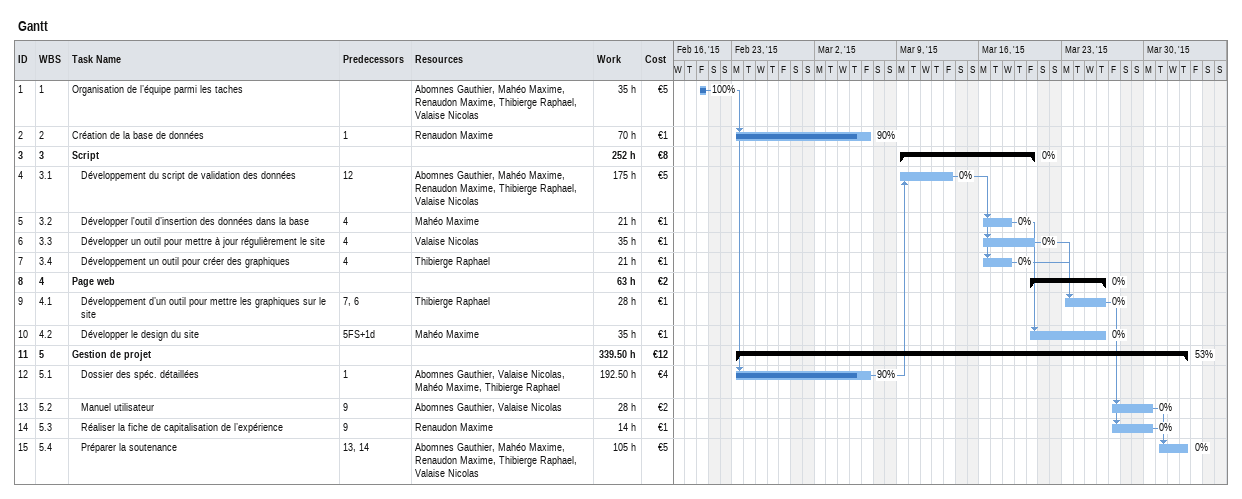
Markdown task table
Gantt

| ID | WBS | Task | Start | Finish | Predecessors | Resources | % complete | Work (h) | Cost (€) |
|---|---|---|---|---|---|---|---|---|---|
| 1 | 1 | Organisation de l’équipe parmi les taches | 2015-02-20 | 2015-02-20 |  | Abomnes Gauthier, Mahéo Maxime, Renaudon Maxime, Thibierge Raphael, Valaise Nicolas | 100 | 35 | 5 |
| 2 | 2 | Création de la base de données | 2015-02-23 | 2015-03-06 | 1 | Renaudon Maxime | 90 | 70 | 1 |
| 3 | 3 | **Script** | 2015-03-09 | 2015-03-20 |  |  | 0 | 252 | 8 |
| 4 | 3.1 | Développement du script de validation des données | 2015-03-09 | 2015-03-13 | 12 | Abomnes Gauthier, Mahéo Maxime, Renaudon Maxime, Thibierge Raphael, Valaise Nicolas | 0 | 175 | 5 |
| 5 | 3.2 | Développer l'outil d’insertion des données dans la base | 2015-03-16 | 2015-03-18 | 4 | Mahéo Maxime | 0 | 21 | 1 |
| 6 | 3.3 | Développer un outil pour mettre à jour régulièrement le site | 2015-03-16 | 2015-03-20 | 4 | Valaise Nicolas | 0 | 35 | 1 |
| 7 | 3.4 | Développement un outil pour créer des graphiques | 2015-03-16 | 2015-03-18 | 4 | Thibierge Raphael | 0 | 21 | 1 |
| 8 | 4 | **Page web** | 2015-03-20 | 2015-03-26 |  |  | 0 | 63 | 2 |
| 9 | 4.1 | Développement d’un outil pour mettre les graphiques sur le site | 2015-03-23 | 2015-03-26 | 7, 6 | Thibierge Raphael | 0 | 28 | 1 |
| 10 | 4.2 | Développer le design du site | 2015-03-20 | 2015-03-26 | 5FS+1d | Mahéo Maxime | 0 | 35 | 1 |
| 11 | 5 | **Gestion de projet** | 2015-02-23 | 2015-04-02 |  |  | 53 | 339.50 | 12 |
| 12 | 5.1 | Dossier des spéc. détaillées | 2015-02-23 | 2015-03-06 | 1 | Abomnes Gauthier, Valaise Nicolas, Mahéo Maxime, Thibierge Raphael | 90 | 192.50 | 4 |
| 13 | 5.2 | Manuel utilisateur | 2015-03-27 | 2015-03-30 | 9 | Abomnes Gauthier, Valaise Nicolas | 0 | 28 | 2 |
| 14 | 5.3 | Réaliser la fiche de capitalisation de l’expérience | 2015-03-27 | 2015-03-30 | 9 | Renaudon Maxime | 0 | 14 | 1 |
| 15 | 5.4 | Préparer la soutenance | 2015-03-31 | 2015-04-02 | 13, 14 | Abomnes Gauthier, Mahéo Maxime, Renaudon Maxime, Thibierge Raphael, Valaise Nicolas | 0 | 105 | 5 |
